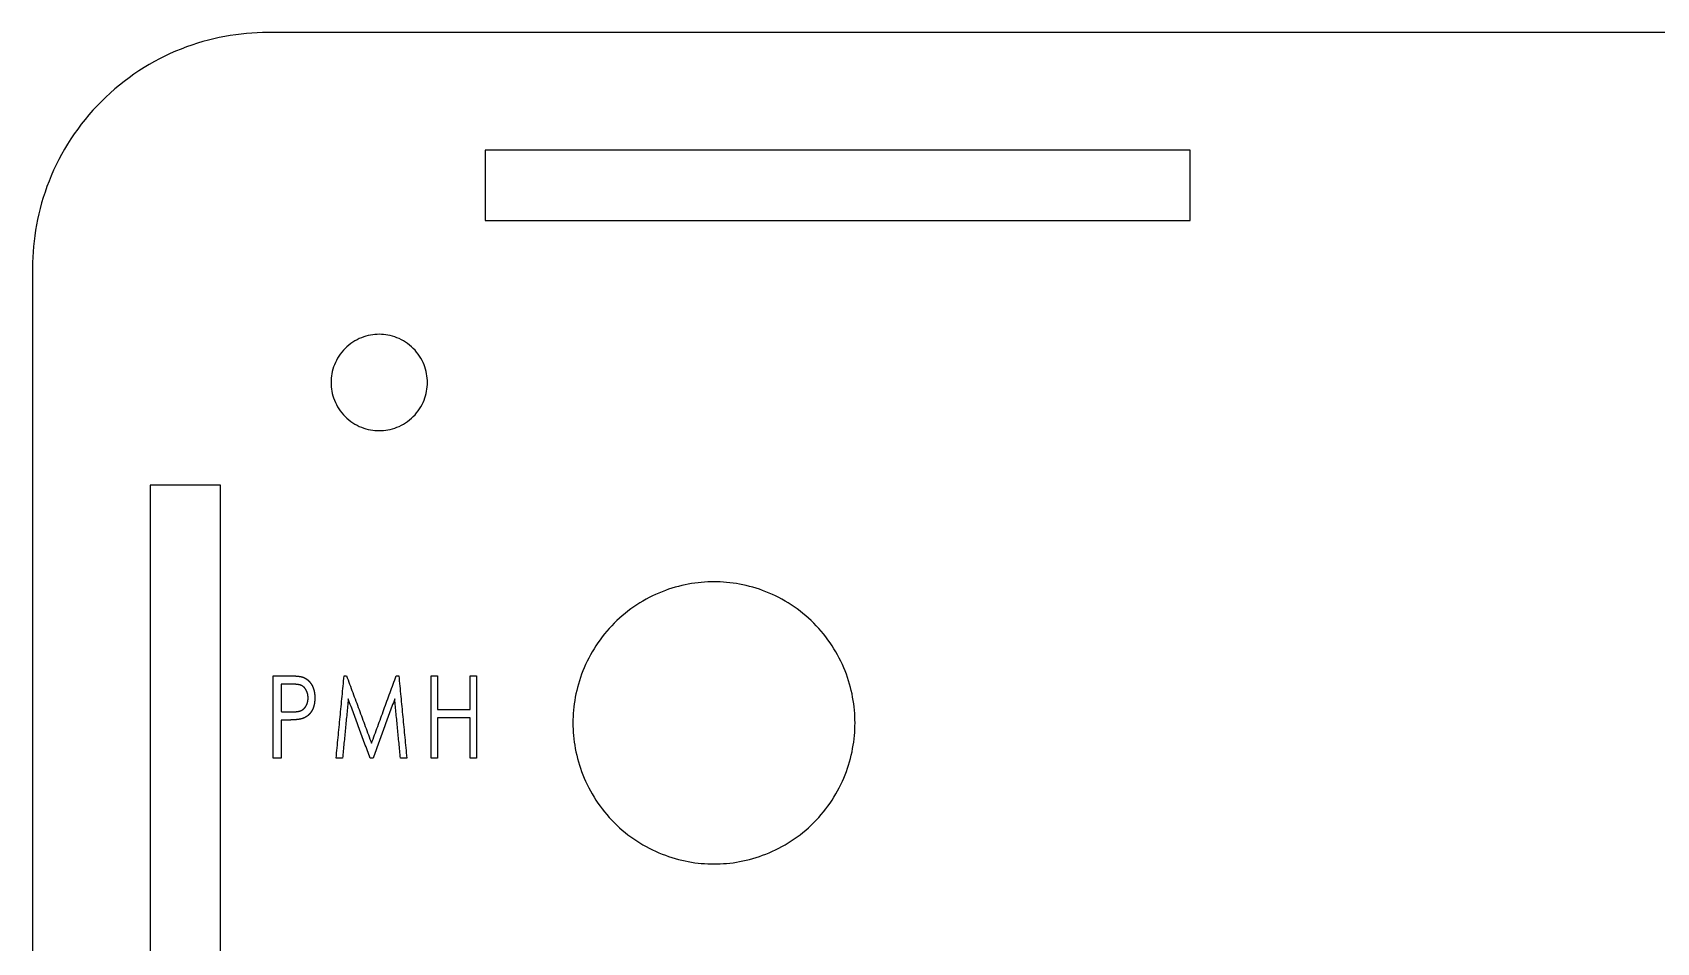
# Model space of a CAD drawing. Header units: millimetres. Extents: x 39 to 179, y -168 to -28.
# Drawn here: x 39.3 to 108.4, y -66.8 to -28.1 of the extents above; entities that cross this region are included whole.
import ezdxf

# ---------------------------------------------------------------- set-up
doc = ezdxf.new("R2010")
doc.units = ezdxf.units.MM
for name, color, linetype in [('path192', 7, 'CONTINUOUS'), ('path199', 7, 'CONTINUOUS'), ('path208', 7, 'CONTINUOUS'), ('path209', 7, 'CONTINUOUS'), ('path210', 7, 'CONTINUOUS'), ('path212', 7, 'CONTINUOUS'), ('path230', 7, 'CONTINUOUS'), ('path232', 7, 'CONTINUOUS'), ('path253', 7, 'CONTINUOUS'), ('path254', 7, 'CONTINUOUS'), ('path256', 7, 'CONTINUOUS'), ('path261', 7, 'CONTINUOUS'), ('path72', 7, 'CONTINUOUS'), ('path75', 7, 'CONTINUOUS'), ('path78', 7, 'CONTINUOUS'), ('path81', 7, 'CONTINUOUS')]:
    doc.layers.add(name, color=color, linetype=linetype)

msp = doc.modelspace()

# ---------------------------------------------------------------- linework, layer by layer
at = {"layer": 'path192'}
for points in [[(74.3078, -57.4401), (74.3087, -56.7339), (74.18, -55.9709), (73.8866, -55.2316), (73.5956, -54.4927), (73.1377, -53.7828), (72.5505, -53.1975), (71.9652, -52.6103), (71.2553, -52.1523), (70.5164, -51.8614), (69.7771, -51.568), (69.0141, -51.4393), (68.3078, -51.4401), (67.6016, -51.4393), (66.8386, -51.568), (66.0993, -51.8614), (65.3604, -52.1523), (64.6504, -52.6103), (64.0652, -53.1975), (63.478, -53.7828), (63.02, -54.4927), (62.7291, -55.2316), (62.4357, -55.9709), (62.307, -56.7339), (62.3078, -57.4401)], [(62.3078, -57.4401), (62.307, -58.1464), (62.4357, -58.9094), (62.7291, -59.6487), (63.02, -60.3876), (63.478, -61.0975), (64.0652, -61.6828), (64.6504, -62.27), (65.3604, -62.7279), (66.0993, -63.0189), (66.8386, -63.3123), (67.6016, -63.441), (68.3078, -63.4401), (69.0141, -63.441), (69.7771, -63.3123), (70.5164, -63.0189), (71.2553, -62.7279), (71.9652, -62.27), (72.5505, -61.6828), (73.1377, -61.0975), (73.5956, -60.3876), (73.8866, -59.6487), (74.18, -58.9094), (74.3087, -58.1464), (74.3078, -57.4401)]]:
    msp.add_open_spline(points, degree=3, knots=[0, 0, 0, 0, 0.392699, 0.392699, 0.392699, 0.785398, 0.785398, 0.785398, 1.1781, 1.1781, 1.1781, 1.5708, 1.5708, 1.5708, 1.9635, 1.9635, 1.9635, 2.35619, 2.35619, 2.35619, 2.74889, 2.74889, 2.74889, 3.14159, 3.14159, 3.14159, 3.14159], dxfattribs=at)
at = {"layer": 'path199'}
for points in [[(56.1163, -42.9633), (56.1164, -42.7221), (56.0723, -42.4615), (55.972, -42.2091), (55.8725, -41.9568), (55.716, -41.7144), (55.5154, -41.5146), (55.3155, -41.3141), (55.073, -41.1578), (54.8206, -41.0584), (54.5681, -40.9583), (54.3075, -40.9143), (54.0663, -40.9146), (53.8251, -40.9143), (53.5645, -40.9583), (53.312, -41.0584), (53.0596, -41.1578), (52.8171, -41.3141), (52.6172, -41.5146), (52.4166, -41.7144), (52.2601, -41.9568), (52.1606, -42.2091), (52.0603, -42.4615), (52.0162, -42.7221), (52.0163, -42.9633)], [(52.0163, -42.9633), (52.0162, -43.2046), (52.0603, -43.4651), (52.1606, -43.7176), (52.2601, -43.9699), (52.4166, -44.2123), (52.6172, -44.4121), (52.8171, -44.6126), (53.0596, -44.7689), (53.312, -44.8682), (53.5645, -44.9684), (53.8251, -45.0123), (54.0663, -45.0121), (54.3075, -45.0123), (54.5681, -44.9684), (54.8206, -44.8682), (55.073, -44.7689), (55.3155, -44.6126), (55.5154, -44.4121), (55.716, -44.2123), (55.8725, -43.9699), (55.972, -43.7176), (56.0723, -43.4651), (56.1164, -43.2046), (56.1163, -42.9633)]]:
    msp.add_open_spline(points, degree=3, knots=[0, 0, 0, 0, 0.392544, 0.392544, 0.392544, 0.785087, 0.785087, 0.785087, 1.17763, 1.17763, 1.17763, 1.57017, 1.57017, 1.57017, 1.96272, 1.96272, 1.96272, 2.35526, 2.35526, 2.35526, 2.7478, 2.7478, 2.7478, 3.14035, 3.14035, 3.14035, 3.14035], dxfattribs=at)
at = {"layer": 'path208'}
msp.add_open_spline([(88.5661, -36.0812), (88.5661, -33.0809)], degree=1, dxfattribs=at)
at = {"layer": 'path209'}
msp.add_open_spline([(88.5661, -33.0809), (58.566, -33.0809)], degree=1, dxfattribs=at)
at = {"layer": 'path210'}
msp.add_open_spline([(58.566, -33.0809), (58.566, -36.0812)], degree=1, dxfattribs=at)
at = {"layer": 'path212'}
msp.add_open_spline([(58.566, -36.0812), (88.5661, -36.0812)], degree=1, dxfattribs=at)
at = {"layer": 'path230'}
msp.add_open_spline([(39.3158, -38.0788), (39.3158, -158.081)], degree=1, dxfattribs=at)
at = {"layer": 'path232'}
msp.add_open_spline([(169.315, -28.0802), (49.316, -28.0802)], degree=1, dxfattribs=at)
at = {"layer": 'path253'}
msp.add_open_spline([(47.3157, -77.3298), (47.3157, -47.3313)], degree=1, dxfattribs=at)
at = {"layer": 'path254'}
msp.add_open_spline([(47.3157, -47.3313), (44.3159, -47.3313)], degree=1, dxfattribs=at)
at = {"layer": 'path256'}
msp.add_open_spline([(44.3159, -47.3313), (44.3159, -77.3298)], degree=1, dxfattribs=at)
at = {"layer": 'path261'}
msp.add_open_spline([(49.3158, -28.0801), (48.1387, -28.0787), (46.8671, -28.2932), (45.6349, -28.7823), (44.4034, -29.2672), (43.2202, -30.0304), (42.2448, -31.0091), (41.2661, -31.9845), (40.5028, -33.1678), (40.0179, -34.3992), (39.5289, -35.6314), (39.3144, -36.9031), (39.3158, -38.0802)], degree=3, knots=[0, 0, 0, 0, 0.392699, 0.392699, 0.392699, 0.785398, 0.785398, 0.785398, 1.1781, 1.1781, 1.1781, 1.5708, 1.5708, 1.5708, 1.5708], dxfattribs=at)
at = {"layer": 'path72'}
for points in [[(49.5565, -58.9347), (49.5565, -55.4347)], [(49.5565, -55.4358), (50.1653, -55.4358)], [(50.1653, -55.4358), (50.2775, -55.4358)], [(50.2775, -55.4358), (50.3798, -55.4388)], [(50.3798, -55.4388), (50.4731, -55.443)], [(50.4731, -55.443), (50.5572, -55.4485)], [(50.5572, -55.4485), (50.6308, -55.4554)], [(50.6308, -55.4554), (50.6953, -55.4644)], [(50.6953, -55.4644), (50.7507, -55.475)], [(50.7507, -55.475), (50.7963, -55.4877)], [(50.7963, -55.4877), (50.8538, -55.5089)], [(50.8538, -55.5089), (50.9078, -55.5348)], [(50.9078, -55.5348), (50.9597, -55.5656)], [(50.9597, -55.5656), (51.0087, -55.6014)], [(51.0087, -55.6014), (51.055, -55.6421)], [(51.055, -55.6421), (51.0992, -55.6876)], [(51.0992, -55.6876), (51.1399, -55.7381)], [(51.1399, -55.7381), (51.1784, -55.7935)], [(51.1784, -55.7935), (51.2135, -55.8531)], [(51.2135, -55.8531), (51.2436, -55.9162)], [(51.2436, -55.9162), (51.2689, -55.9835)], [(51.2689, -55.9835), (51.2899, -56.0536)], [(51.2899, -56.0536), (51.306, -56.1287)], [(51.3067, -56.6208), (51.2906, -56.6952)], [(51.306, -56.1287), (51.3179, -56.2065)], [(51.3179, -56.5423), (51.3067, -56.6208)], [(51.3179, -56.2065), (51.325, -56.2885)], [(51.325, -56.4603), (51.3179, -56.5423)], [(51.325, -56.2885), (51.3271, -56.374)], [(51.3271, -56.374), (51.325, -56.4603)], [(50.0868, -57.3193), (49.8912, -57.3193)], [(49.8912, -57.3193), (49.8912, -58.9347)], [(50.2088, -57.3193), (50.0868, -57.3193)], [(50.321, -57.3164), (50.2088, -57.3193)], [(50.4233, -57.3114), (50.321, -57.3164)], [(50.5152, -57.305), (50.4233, -57.3114)], [(50.5972, -57.2973), (50.5152, -57.305)], [(50.6687, -57.2876), (50.5972, -57.2973)], [(50.7304, -57.2757), (50.6687, -57.2876)], [(50.7823, -57.2624), (50.7304, -57.2757)], [(50.844, -57.2399), (50.7823, -57.2624)], [(50.9029, -57.2133), (50.844, -57.2399)], [(50.9576, -57.1817), (50.9029, -57.2133)], [(51.0095, -57.146), (50.9576, -57.1817)], [(51.0578, -57.1053), (51.0095, -57.146)], [(51.1027, -57.0597), (51.0578, -57.1053)], [(51.1441, -57.0092), (51.1027, -57.0597)], [(51.1819, -56.9546), (51.1441, -57.0092)], [(51.2163, -56.8957), (51.1819, -56.9546)], [(51.2457, -56.8326), (51.2163, -56.8957)], [(51.2703, -56.766), (51.2457, -56.8326)], [(51.2906, -56.6952), (51.2703, -56.766)], [(49.8912, -58.9347), (49.5565, -58.9347)]]:
    msp.add_open_spline(points, degree=1, dxfattribs=at)
at = {"layer": 'path75'}
for points in [[(49.8903, -55.794), (49.8903, -56.9623)], [(50.3726, -55.7953), (49.8903, -55.7953)], [(50.4389, -55.7953), (50.3726, -55.7953)], [(50.5011, -55.7982), (50.4389, -55.7953)], [(50.5578, -55.803), (50.5011, -55.7982)], [(50.6103, -55.8102), (50.5578, -55.803)], [(50.6573, -55.8186), (50.6103, -55.8102)], [(50.6994, -55.8292), (50.6573, -55.8186)], [(50.7374, -55.8419), (50.6994, -55.8292)], [(50.7699, -55.8559), (50.7374, -55.8419)], [(50.8279, -55.891), (50.7699, -55.8559)], [(50.8798, -55.9374), (50.8279, -55.891)], [(50.9254, -55.9936), (50.8798, -55.9374)], [(50.9654, -56.0602), (50.9254, -55.9936)], [(50.9979, -56.134), (50.9654, -56.0602)], [(50.9654, -56.6985), (50.9979, -56.6241)], [(51.0214, -56.2112), (50.9979, -56.134)], [(50.9979, -56.6241), (51.0214, -56.5462)], [(51.0353, -56.2926), (51.0214, -56.2112)], [(51.0214, -56.5462), (51.0353, -56.4633)], [(51.0401, -56.3769), (51.0353, -56.2926)], [(51.0353, -56.4633), (51.0401, -56.3769)], [(49.8903, -56.9623), (50.3519, -56.97)], [(50.3519, -56.97), (50.4196, -56.97)], [(50.4196, -56.97), (50.4825, -56.9666)], [(50.4825, -56.9666), (50.5412, -56.9618)], [(50.5412, -56.9618), (50.5944, -56.9547)], [(50.5944, -56.9547), (50.6435, -56.9457)], [(50.6435, -56.9457), (50.6877, -56.9351)], [(50.6877, -56.9351), (50.7271, -56.9218)], [(50.7271, -56.9218), (50.7616, -56.907)], [(50.7616, -56.907), (50.8231, -56.8698)], [(50.8231, -56.8698), (50.8777, -56.8228)], [(50.8777, -56.8228), (50.9247, -56.7652)], [(50.9247, -56.7652), (50.9654, -56.6985)]]:
    msp.add_open_spline(points, degree=1, dxfattribs=at)
at = {"layer": 'path78'}
for points in [[(52.2335, -58.9358), (52.5735, -55.4358)], [(52.5735, -55.4358), (52.6752, -55.4358)], [(52.6752, -55.4358), (53.7367, -58.3076)], [(53.7367, -58.3076), (54.7919, -55.4358)], [(54.7919, -55.4358), (54.8977, -55.4358)], [(54.8977, -55.4358), (55.2399, -58.9358)], [(52.7495, -56.423), (52.5055, -58.9358)], [(53.6778, -58.9358), (52.7495, -56.423)], [(54.7239, -56.423), (53.8012, -58.9358)], [(54.9699, -58.9358), (54.7239, -56.423)], [(52.5055, -58.9358), (52.2335, -58.9358)], [(53.8012, -58.9358), (53.6778, -58.9358)], [(55.2399, -58.9358), (54.9699, -58.9358)]]:
    msp.add_open_spline(points, degree=1, dxfattribs=at)
at = {"layer": 'path81'}
for points in [[(56.2809, -55.4358), (56.5501, -55.4358)], [(56.2809, -58.9358), (56.2809, -55.4358)], [(56.5501, -55.4358), (56.5501, -56.8717)], [(57.9412, -56.8717), (57.9412, -55.4358)], [(57.9412, -55.4358), (58.2104, -55.4358)], [(58.2104, -55.4358), (58.2104, -58.9358)], [(56.5501, -56.8717), (57.9412, -56.8717)], [(57.9412, -57.2307), (56.5501, -57.2307)], [(56.5501, -57.2307), (56.5501, -58.9358)], [(57.9412, -58.9358), (57.9412, -57.2307)], [(56.5501, -58.9358), (56.2809, -58.9358)], [(58.2104, -58.9358), (57.9412, -58.9358)]]:
    msp.add_open_spline(points, degree=1, dxfattribs=at)

doc.saveas('drawing.dxf')
